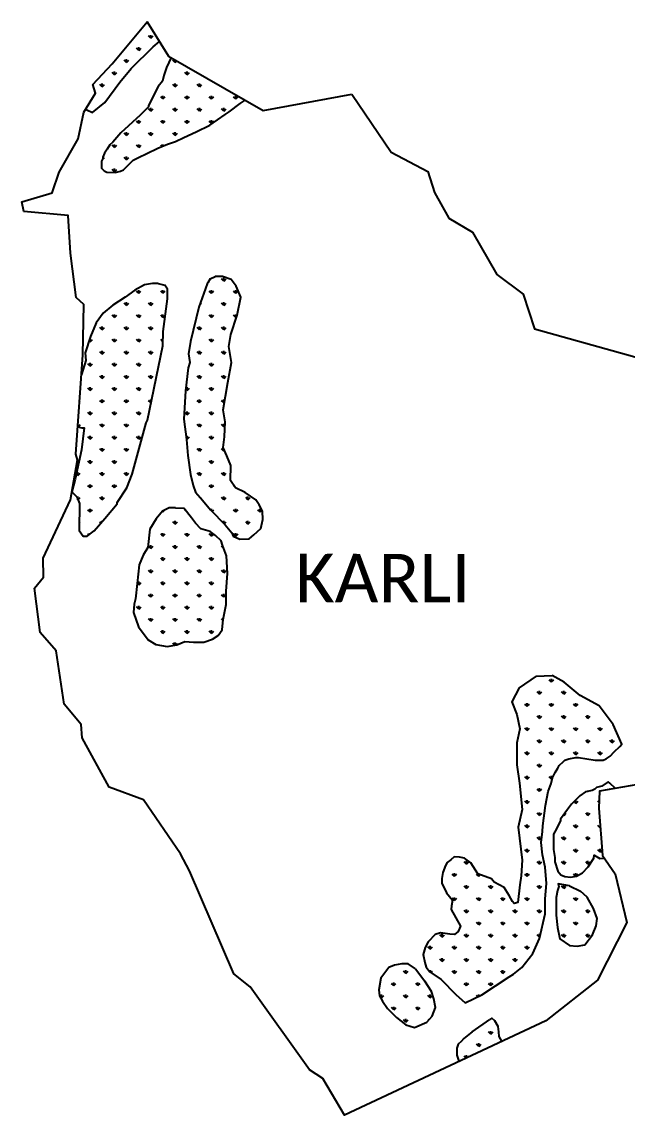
# Model space of a CAD drawing. Header units: metres. Extents: x 338605 to 342042, y 1767255 to 1770488.
# Drawn here: x 338605 to 340396, y 1767255 to 1770488 of the extents above; entities that cross this region are included whole.
import ezdxf

# ---------------------------------------------------------------- set-up
doc = ezdxf.new("R2010")
doc.units = ezdxf.units.M
doc.layers.add('MANGROOVES', color=112, linetype='Continuous')
doc.layers.add('VILLAGE NAME', color=250, linetype='Continuous')

msp = doc.modelspace()

# ---------------------------------------------------------------- linework, layer by layer
at = {"color": 3}
for points in [[(340426.9, 1768232.7), (340314.4, 1768212.8), (340311.5, 1768162.3), (340322.5, 1768022.9), (340359.8, 1767967.9), (340395.1, 1767824.7), (340308.2, 1767653.9), (340154.8, 1767533.8), (339559.3, 1767254.7), (339495.9, 1767363), (339456.5, 1767388.6), (339280.7, 1767634.3), (339232.5, 1767673), (339100.7, 1767977), (339074.9, 1768027.5), (338965.3, 1768187.1), (338863.9, 1768224.6), (338783.5, 1768370.3), (338780.7, 1768410), (338729.9, 1768470.6), (338707, 1768628), (338659.3, 1768681.9), (338643, 1768813.6), (338669.5, 1768845.6), (338668.3, 1768902.1), (338749.5, 1769074.5), (338769.8, 1769192.9), (338765.3, 1769209.5), (338785.4, 1769503.6), (338788.1, 1769651.7), (338765.8, 1769673), (338749.5, 1769803.7), (338742.6, 1769915), (338610.7, 1769927.1), (338605.2, 1769955.5), (338695.2, 1769982.5), (338715.7, 1770043.2), (338771.3, 1770142.5), (338788.6, 1770221.4), (338823.2, 1770277.1), (338815, 1770303), (338872.3, 1770363.8), (338975.9, 1770488), (339039, 1770386.6), (339319, 1770226.1)], [(339319, 1770226.1), (339581.5, 1770274.3)], [(339581.5, 1770274.3), (339697.2, 1770102.9), (339806.5, 1770045.5), (339825.9, 1769983.8), (339868.1, 1769907.5), (339938.2, 1769865.9), (340010.5, 1769740.6), (340088.2, 1769682.8), (340121.5, 1769579.9), (340436.6, 1769492)]]:
    msp.add_lwpolyline(points, dxfattribs=at)
at = {"layer": 'MANGROOVES', "linetype": 'Continuous'}
for p, q in [((338986.7, 1770439.5), (338986.7, 1770449.1)), ((338986.7, 1770439.5), (338980, 1770446.3)), ((338986.7, 1770439.5), (338993.4, 1770446.3)), ((338950.8, 1770403.6), (338944.1, 1770410.3)), ((338950.8, 1770403.6), (338950.8, 1770413.1)), ((338950.8, 1770403.6), (338957.5, 1770410.3)), ((338914.9, 1770367.7), (338908.1, 1770374.4)), ((338914.9, 1770367.7), (338914.9, 1770377.2)), ((338914.9, 1770367.7), (338921.6, 1770374.4)), ((339058.6, 1770367.7), (339051.8, 1770374.4)), ((339058.6, 1770367.7), (339058.6, 1770375.4)), ((339058.6, 1770367.7), (339063.5, 1770372.6)), ((338878.9, 1770331.8), (338872.2, 1770338.5)), ((338878.9, 1770331.8), (338878.9, 1770341.3)), ((338878.9, 1770331.8), (338885.7, 1770338.5)), ((339027.9, 1770337.1), (339029.4, 1770338.5)), ((339094.5, 1770331.8), (339087.7, 1770338.5)), ((339094.5, 1770331.8), (339094.5, 1770341.3)), ((339094.5, 1770331.8), (339101.2, 1770338.5)), ((338843, 1770295.8), (338836.3, 1770302.6)), ((338843, 1770295.8), (338843, 1770305.4)), ((338843, 1770295.8), (338849.8, 1770302.6)), ((339058.6, 1770295.8), (339051.8, 1770302.6)), ((339058.6, 1770295.8), (339058.6, 1770305.4)), ((339058.6, 1770295.8), (339065.3, 1770302.6)), ((339130.4, 1770295.8), (339123.7, 1770302.6)), ((339130.4, 1770295.8), (339130.4, 1770305.4)), ((339130.4, 1770295.8), (339137.1, 1770302.6)), ((339022.6, 1770259.9), (339015.9, 1770266.7)), ((339022.6, 1770259.9), (339022.6, 1770269.5)), ((339022.6, 1770259.9), (339029.4, 1770266.7)), ((339094.5, 1770259.9), (339087.7, 1770266.7)), ((339094.5, 1770259.9), (339094.5, 1770269.5)), ((339094.5, 1770259.9), (339101.2, 1770266.7)), ((339166.3, 1770259.9), (339159.6, 1770266.7)), ((339166.3, 1770259.9), (339166.3, 1770269.5)), ((339166.3, 1770259.9), (339173, 1770266.7)), ((339238.2, 1770259.9), (339231.4, 1770266.7)), ((339238.2, 1770259.9), (339238.2, 1770269.5)), ((339238.2, 1770259.9), (339244.9, 1770266.7)), ((338986.7, 1770224), (338980, 1770230.7)), ((338986.7, 1770224), (338986.7, 1770233.5)), ((338986.7, 1770224), (338993.4, 1770230.7)), ((339058.6, 1770224), (339051.8, 1770230.7)), ((339058.6, 1770224), (339058.6, 1770233.5)), ((339058.6, 1770224), (339065.3, 1770230.7)), ((339130.4, 1770224), (339123.7, 1770230.7)), ((339130.4, 1770224), (339130.4, 1770233.5)), ((339130.4, 1770224), (339137.1, 1770230.7)), ((339202.2, 1770224), (339195.5, 1770230.7)), ((339202.2, 1770224), (339202.2, 1770233.5)), ((339202.2, 1770224), (339209, 1770230.7)), ((338950.8, 1770188.1), (338944.1, 1770194.8)), ((338950.8, 1770188.1), (338950.8, 1770197.6)), ((338950.8, 1770188.1), (338957.5, 1770194.8)), ((339022.6, 1770188.1), (339015.9, 1770194.8)), ((339022.6, 1770188.1), (339022.6, 1770197.6)), ((339022.6, 1770188.1), (339029.4, 1770194.8)), ((339094.5, 1770188.1), (339087.7, 1770194.8)), ((339094.5, 1770188.1), (339094.5, 1770197.6)), ((339094.5, 1770188.1), (339101.2, 1770194.8)), ((339166.3, 1770188.1), (339159.6, 1770194.8)), ((339166.3, 1770188.1), (339166.3, 1770197.6)), ((339166.3, 1770188.1), (339173, 1770194.8)), ((338914.9, 1770152.2), (338908.1, 1770158.9)), ((338914.9, 1770152.2), (338914.9, 1770161.7)), ((338914.9, 1770152.2), (338921.6, 1770158.9)), ((338986.7, 1770152.2), (338980, 1770158.9)), ((338986.7, 1770152.2), (338986.7, 1770161.7)), ((338986.7, 1770152.2), (338993.4, 1770158.9)), ((339058.6, 1770152.2), (339051.8, 1770158.9)), ((339058.6, 1770152.2), (339058.6, 1770161.7)), ((339058.6, 1770152.2), (339065.3, 1770158.9)), ((338878.9, 1770116.2), (338878.9, 1770125.8)), ((338950.8, 1770116.2), (338950.8, 1770125.8)), ((339022.6, 1770121.2), (339022.6, 1770125.8)), ((338878.9, 1770116.2), (338872.2, 1770123)), ((338878.9, 1770116.2), (338885.7, 1770123)), ((338950.8, 1770116.2), (338944.1, 1770123)), ((338950.8, 1770116.2), (338957.5, 1770123)), ((339019.2, 1770119.7), (339015.9, 1770123)), ((338843.8, 1770081.1), (338849.8, 1770087.1)), ((338914.9, 1770080.3), (338908.1, 1770087.1)), ((338914.9, 1770080.3), (338914.9, 1770089.8)), ((338914.9, 1770080.3), (338921.6, 1770087.1)), ((338878.9, 1770044.4), (338872.2, 1770051.1)), ((338878.9, 1770044.4), (338878.9, 1770053.9)), ((338878.9, 1770044.4), (338885.7, 1770051.1)), ((339202.2, 1769721.1), (339195.5, 1769727.8)), ((339202.2, 1769721.1), (339202.2, 1769730.6)), ((339202.2, 1769721.1), (339209, 1769727.8)), ((338950.8, 1769685.2), (338944.1, 1769691.9)), ((338950.8, 1769685.2), (338950.8, 1769694.7)), ((338950.8, 1769685.2), (338957.5, 1769691.9)), ((339022.6, 1769685.2), (339015.9, 1769691.9)), ((339022.6, 1769685.2), (339022.6, 1769694.7)), ((339022.6, 1769685.2), (339029.4, 1769691.9)), ((339166.3, 1769685.2), (339159.6, 1769691.9)), ((339166.3, 1769685.2), (339166.3, 1769694.7)), ((339166.3, 1769685.2), (339173, 1769691.9)), ((339238.2, 1769685.2), (339231.4, 1769691.9)), ((339238.2, 1769685.2), (339238.2, 1769694.7)), ((339238.2, 1769685.2), (339244.9, 1769691.9)), ((338914.9, 1769649.3), (338908.1, 1769656)), ((338914.9, 1769649.3), (338914.9, 1769658.8)), ((338914.9, 1769649.3), (338921.6, 1769656)), ((338986.7, 1769649.3), (338980, 1769656)), ((338986.7, 1769649.3), (338986.7, 1769658.8)), ((338986.7, 1769649.3), (338993.4, 1769656)), ((339131, 1769649.9), (339137.1, 1769656)), ((339202.2, 1769649.3), (339195.5, 1769656)), ((339202.2, 1769649.3), (339202.2, 1769658.8)), ((339202.2, 1769649.3), (339209, 1769656)), ((338878.9, 1769613.3), (338872.2, 1769620.1)), ((338878.9, 1769613.3), (338878.9, 1769622.9)), ((338878.9, 1769613.3), (338885.7, 1769620.1)), ((338950.8, 1769613.3), (338944.1, 1769620.1)), ((338950.8, 1769613.3), (338950.8, 1769622.9)), ((338950.8, 1769613.3), (338957.5, 1769620.1)), ((339022.6, 1769613.3), (339015.9, 1769620.1)), ((339022.6, 1769613.3), (339022.6, 1769622.9)), ((339022.6, 1769613.3), (339029.4, 1769620.1)), ((339166.3, 1769613.3), (339159.6, 1769620.1)), ((339166.3, 1769613.3), (339166.3, 1769622.9)), ((339166.3, 1769613.3), (339173, 1769620.1)), ((339238.2, 1769613.3), (339231.4, 1769620.1)), ((339238.2, 1769613.3), (339238.2, 1769622.9)), ((339238.2, 1769613.3), (339240.3, 1769615.4)), ((338843, 1769577.4), (338836.3, 1769584.2)), ((338843, 1769577.4), (338843, 1769587)), ((338843, 1769577.4), (338849.8, 1769584.2)), ((338914.9, 1769577.4), (338908.1, 1769584.2)), ((338914.9, 1769577.4), (338914.9, 1769587)), ((338914.9, 1769577.4), (338921.6, 1769584.2)), ((338986.7, 1769577.4), (338980, 1769584.2)), ((338986.7, 1769577.4), (338986.7, 1769587)), ((338986.7, 1769577.4), (338993.4, 1769584.2)), ((339130.4, 1769577.4), (339123.7, 1769584.2)), ((339130.4, 1769577.4), (339130.4, 1769587)), ((339130.4, 1769577.4), (339137.1, 1769584.2)), ((339202.2, 1769577.4), (339195.5, 1769584.2)), ((339202.2, 1769577.4), (339202.2, 1769587)), ((339202.2, 1769577.4), (339209, 1769584.2)), ((338807.1, 1769541.5), (338804.1, 1769544.5)), ((338807.1, 1769541.5), (338807.1, 1769551)), ((338807.1, 1769541.5), (338813.8, 1769548.2)), ((338878.9, 1769541.5), (338872.2, 1769548.2)), ((338878.9, 1769541.5), (338878.9, 1769551)), ((338878.9, 1769541.5), (338885.7, 1769548.2)), ((338950.8, 1769541.5), (338944.1, 1769548.2)), ((338950.8, 1769541.5), (338950.8, 1769551)), ((338950.8, 1769541.5), (338957.5, 1769548.2)), ((339022.4, 1769541.8), (339015.9, 1769548.2)), ((339166.3, 1769541.5), (339159.6, 1769548.2)), ((339166.3, 1769541.5), (339166.3, 1769551)), ((339166.3, 1769541.5), (339173, 1769548.2)), ((338843, 1769505.6), (338836.3, 1769512.3)), ((338843, 1769505.6), (338843, 1769515.1)), ((338843, 1769505.6), (338849.8, 1769512.3)), ((338914.9, 1769505.6), (338908.1, 1769512.3)), ((338914.9, 1769505.6), (338914.9, 1769515.1)), ((338914.9, 1769505.6), (338921.6, 1769512.3)), ((338986.7, 1769505.6), (338980, 1769512.3)), ((338986.7, 1769505.6), (338986.7, 1769515.1)), ((338986.7, 1769505.6), (338993.4, 1769512.3)), ((339130.4, 1769505.6), (339123.7, 1769512.3)), ((339130.4, 1769505.6), (339130.4, 1769515.1)), ((339130.4, 1769505.6), (339137.1, 1769512.3)), ((339202.2, 1769505.6), (339195.5, 1769512.3)), ((339202.2, 1769505.6), (339202.2, 1769515.1)), ((339202.2, 1769505.6), (339209, 1769512.3)), ((338807.1, 1769469.7), (338807.1, 1769479.2)), ((338878.9, 1769469.7), (338878.9, 1769479.2)), ((338950.8, 1769469.7), (338950.8, 1769479.2)), ((339166.3, 1769469.7), (339166.3, 1769479.2)), ((338807.1, 1769469.7), (338800.4, 1769476.4)), ((338807.1, 1769469.7), (338813.8, 1769476.4)), ((338878.9, 1769469.7), (338872.2, 1769476.4)), ((338878.9, 1769469.7), (338885.7, 1769476.4)), ((338950.8, 1769469.7), (338944.1, 1769476.4)), ((338950.8, 1769469.7), (338957.5, 1769476.4)), ((339100.3, 1769475.5), (339101.2, 1769476.4)), ((339166.3, 1769469.7), (339159.6, 1769476.4)), ((339166.3, 1769469.7), (339173, 1769476.4)), ((338843, 1769433.7), (338836.3, 1769440.5)), ((338843, 1769433.7), (338843, 1769443.3)), ((338843, 1769433.7), (338849.8, 1769440.5)), ((338914.9, 1769433.7), (338908.1, 1769440.5)), ((338914.9, 1769433.7), (338914.9, 1769443.3)), ((338914.9, 1769433.7), (338921.6, 1769440.5)), ((338986.7, 1769433.7), (338980, 1769440.5)), ((338986.7, 1769433.7), (338986.7, 1769443.3)), ((338986.7, 1769433.7), (338993.4, 1769440.5)), ((339130.4, 1769433.7), (339123.7, 1769440.5)), ((339130.4, 1769433.7), (339130.4, 1769443.3)), ((339130.4, 1769433.7), (339137.1, 1769440.5)), ((339202.2, 1769433.7), (339195.5, 1769440.5)), ((339202.2, 1769433.7), (339202.2, 1769443.3)), ((339202.2, 1769433.7), (339209, 1769440.5)), ((338807.1, 1769397.8), (338800.4, 1769404.6)), ((338807.1, 1769397.8), (338807.1, 1769407.3)), ((338807.1, 1769397.8), (338813.8, 1769404.6)), ((338878.9, 1769397.8), (338872.2, 1769404.6)), ((338878.9, 1769397.8), (338878.9, 1769407.3)), ((338878.9, 1769397.8), (338885.7, 1769404.6)), ((338950.8, 1769397.8), (338944.1, 1769404.6)), ((338950.8, 1769397.8), (338950.8, 1769407.3)), ((338950.8, 1769397.8), (338957.5, 1769404.6)), ((339094.5, 1769397.8), (339089.9, 1769402.4)), ((339094.5, 1769397.8), (339094.5, 1769407.3)), ((339094.5, 1769397.8), (339101.2, 1769404.6)), ((339166.3, 1769397.8), (339159.6, 1769404.6)), ((339166.3, 1769397.8), (339166.3, 1769407.3)), ((339166.3, 1769397.8), (339173, 1769404.6)), ((338776, 1769366.7), (338777.9, 1769368.6)), ((338843, 1769361.9), (338836.3, 1769368.6)), ((338843, 1769361.9), (338843, 1769371.4)), ((338843, 1769361.9), (338849.8, 1769368.6)), ((338914.9, 1769361.9), (338908.1, 1769368.6)), ((338914.9, 1769361.9), (338914.9, 1769371.4)), ((338914.9, 1769361.9), (338921.6, 1769368.6)), ((338986.7, 1769361.9), (338980, 1769368.6)), ((338986.7, 1769361.9), (338986.7, 1769371.4)), ((338986.7, 1769361.9), (338987.7, 1769362.9)), ((339130.4, 1769361.9), (339123.7, 1769368.6)), ((339130.4, 1769361.9), (339130.4, 1769371.4)), ((339130.4, 1769361.9), (339137.1, 1769368.6)), ((339202.2, 1769361.9), (339195.5, 1769368.6)), ((339202.2, 1769361.9), (339202.2, 1769371.4)), ((339202.2, 1769361.9), (339204.7, 1769364.4)), ((338807.1, 1769326), (338800.4, 1769332.7)), ((338807.1, 1769326), (338807.1, 1769335.5)), ((338807.1, 1769326), (338813.8, 1769332.7)), ((338878.9, 1769326), (338872.2, 1769332.7)), ((338878.9, 1769326), (338878.9, 1769335.5)), ((338878.9, 1769326), (338885.7, 1769332.7)), ((338950.8, 1769326), (338944.1, 1769332.7)), ((338950.8, 1769326), (338950.8, 1769335.5)), ((338950.8, 1769326), (338957.5, 1769332.7)), ((339094.5, 1769326), (339087.7, 1769332.7)), ((339094.5, 1769326), (339094.5, 1769335.5)), ((339094.5, 1769326), (339101.2, 1769332.7)), ((339166.3, 1769326), (339159.6, 1769332.7)), ((339166.3, 1769326), (339166.3, 1769335.5)), ((339166.3, 1769326), (339173, 1769332.7)), ((338771.2, 1769290.4), (338771.2, 1769295.9)), ((338771.4, 1769290.3), (338777.9, 1769296.8)), ((338843, 1769290.1), (338836.3, 1769296.8)), ((338843, 1769290.1), (338843, 1769299.6)), ((338843, 1769290.1), (338849.8, 1769296.8)), ((338914.9, 1769290.1), (338908.1, 1769296.8)), ((338914.9, 1769290.1), (338914.9, 1769299.6)), ((338914.9, 1769290.1), (338921.6, 1769296.8)), ((339130.4, 1769290.1), (339123.7, 1769296.8)), ((339130.4, 1769290.1), (339130.4, 1769299.6)), ((339130.4, 1769290.1), (339137.1, 1769296.8)), ((339202.2, 1769290.1), (339195.5, 1769296.8)), ((339202.2, 1769290.1), (339202.2, 1769299.6)), ((339202.2, 1769290.1), (339206, 1769293.8)), ((338807.1, 1769254.1), (338800.4, 1769260.9)), ((338807.1, 1769254.1), (338807.1, 1769263.7)), ((338807.1, 1769254.1), (338813.8, 1769260.9)), ((338878.9, 1769254.1), (338872.2, 1769260.9)), ((338878.9, 1769254.1), (338878.9, 1769263.7)), ((338878.9, 1769254.1), (338885.7, 1769260.9)), ((338950.8, 1769254.1), (338944.1, 1769260.9)), ((338950.8, 1769254.1), (338950.8, 1769263.7)), ((338950.8, 1769254.1), (338957.5, 1769260.9)), ((339094.5, 1769254.1), (339091.9, 1769256.7)), ((339094.5, 1769254.1), (339094.5, 1769263.7)), ((339094.5, 1769254.1), (339101.2, 1769260.9)), ((339166.3, 1769254.1), (339159.6, 1769260.9)), ((339166.3, 1769254.1), (339166.3, 1769263.7)), ((339166.3, 1769254.1), (339173, 1769260.9)), ((338843, 1769218.2), (338836.3, 1769225)), ((338843, 1769218.2), (338843, 1769227.7)), ((338843, 1769218.2), (338849.8, 1769225)), ((338914.9, 1769218.2), (338908.1, 1769225)), ((338914.9, 1769218.2), (338914.9, 1769227.7)), ((338914.9, 1769218.2), (338921.6, 1769225)), ((339130.4, 1769218.2), (339123.7, 1769225)), ((339130.4, 1769218.2), (339130.4, 1769227.7)), ((339130.4, 1769218.2), (339137.1, 1769225)), ((339202.2, 1769218.2), (339195.5, 1769225)), ((339202.2, 1769218.2), (339202.2, 1769226.1)), ((339202.2, 1769218.2), (339204.7, 1769220.7)), ((338807.1, 1769182.3), (338800.4, 1769189)), ((338807.1, 1769182.3), (338807.1, 1769191.8)), ((338807.1, 1769182.3), (338813.8, 1769189)), ((338878.9, 1769182.3), (338872.2, 1769189)), ((338878.9, 1769182.3), (338878.9, 1769191.8)), ((338878.9, 1769182.3), (338885.7, 1769189)), ((339098.6, 1769186.4), (339101.2, 1769189)), ((339166.3, 1769182.3), (339159.6, 1769189)), ((339166.3, 1769182.3), (339166.3, 1769191.8)), ((339166.3, 1769182.3), (339173, 1769189)), ((338771.2, 1769146.4), (338771.2, 1769155.9)), ((338843, 1769146.4), (338843, 1769155.9)), ((338914.9, 1769146.4), (338914.9, 1769155.9)), ((339130.4, 1769146.4), (339130.4, 1769155.9)), ((339202.2, 1769146.4), (339202.2, 1769155.9)), ((338771.2, 1769146.4), (338766.2, 1769151.4)), ((338771.2, 1769146.4), (338777.9, 1769153.1)), ((338843, 1769146.4), (338836.3, 1769153.1)), ((338843, 1769146.4), (338849.8, 1769153.1)), ((338914.9, 1769146.4), (338908.1, 1769153.1)), ((338914.9, 1769146.4), (338921.6, 1769153.1)), ((339130.4, 1769146.4), (339123.7, 1769153.1)), ((339130.4, 1769146.4), (339137.1, 1769153.1)), ((339202.2, 1769146.4), (339195.5, 1769153.1)), ((339202.2, 1769146.4), (339209, 1769153.1)), ((338807.1, 1769110.5), (338800.4, 1769117.2)), ((338807.1, 1769110.5), (338807.1, 1769120)), ((338807.1, 1769110.5), (338813.8, 1769117.2)), ((338878.9, 1769110.5), (338872.2, 1769117.2)), ((338878.9, 1769110.5), (338878.9, 1769120)), ((338878.9, 1769110.5), (338885.7, 1769117.2)), ((339166.3, 1769110.5), (339159.6, 1769117.2)), ((339166.3, 1769110.5), (339166.3, 1769120)), ((339166.3, 1769110.5), (339173, 1769117.2)), ((339235.3, 1769113.3), (339231.4, 1769117.2)), ((338771.2, 1769074.5), (338770.8, 1769075)), ((338771.2, 1769074.5), (338771.2, 1769084.1)), ((338771.2, 1769074.5), (338777.9, 1769081.3)), ((338843, 1769074.5), (338836.3, 1769081.3)), ((338843, 1769074.5), (338843, 1769084.1)), ((338843, 1769074.5), (338849.8, 1769081.3)), ((339130.4, 1769083.7), (339130.4, 1769084.1)), ((339134.5, 1769078.7), (339137.1, 1769081.3)), ((339202.2, 1769074.5), (339195.5, 1769081.3)), ((339202.2, 1769074.5), (339202.2, 1769084.1)), ((339202.2, 1769074.5), (339209, 1769081.3)), ((339274.1, 1769074.5), (339267.3, 1769081.3)), ((339274.1, 1769074.5), (339274.1, 1769084.1)), ((339274.1, 1769074.5), (339280.8, 1769081.3)), ((338807.1, 1769038.6), (338800.4, 1769045.3)), ((338807.1, 1769038.6), (338807.1, 1769048.1)), ((338807.1, 1769038.6), (338813.8, 1769045.3)), ((338872.7, 1769044.9), (338872.2, 1769045.3)), ((339022.6, 1769038.6), (339021, 1769040.3)), ((339022.6, 1769038.6), (339028.5, 1769044.5)), ((339022.6, 1769038.6), (339022.6, 1769041.5)), ((339090.3, 1769042.7), (339087.7, 1769045.3)), ((339166.3, 1769041.5), (339166.3, 1769048.1)), ((339167.7, 1769040), (339173, 1769045.3)), ((339238.2, 1769038.6), (339231.4, 1769045.3)), ((339238.2, 1769038.6), (339238.2, 1769048.1)), ((339238.2, 1769038.6), (339244.9, 1769045.3)), ((339310, 1769038.6), (339303.3, 1769045.3)), ((339310, 1769038.6), (339310, 1769048.1)), ((339310, 1769038.6), (339315.5, 1769044.1)), ((338775, 1769006.5), (338777.9, 1769009.4)), ((338839.6, 1769006.1), (338836.3, 1769009.4)), ((338843, 1769009.9), (338843, 1769012.2)), ((339058.6, 1769002.7), (339051.8, 1769009.4)), ((339058.6, 1769002.7), (339058.6, 1769012.2)), ((339058.6, 1769002.7), (339065.3, 1769009.4)), ((339202.2, 1769005.1), (339202.2, 1769012.2)), ((339203.4, 1769003.9), (339209, 1769009.4)), ((339274.1, 1769002.7), (339267.3, 1769009.4)), ((339274.1, 1769002.7), (339274.1, 1769012.2)), ((339274.1, 1769002.7), (339280.8, 1769009.4)), ((338803.2, 1768970.7), (338800.4, 1768973.5)), ((338807.1, 1768973.7), (338807.1, 1768976.3)), ((339022.6, 1768966.8), (339015.9, 1768973.5)), ((339022.6, 1768966.8), (339022.6, 1768976.3)), ((339022.6, 1768966.8), (339029.4, 1768973.5)), ((339094.5, 1768966.8), (339087.7, 1768973.5)), ((339094.5, 1768966.8), (339094.5, 1768976.3)), ((339094.5, 1768966.8), (339101.2, 1768973.5)), ((339166.3, 1768966.8), (339159.6, 1768973.5)), ((339166.3, 1768966.8), (339166.3, 1768976.3)), ((339166.3, 1768966.8), (339172.7, 1768973.2)), ((339238.2, 1768966.8), (339231.4, 1768973.5)), ((339238.2, 1768966.8), (339238.2, 1768976.3)), ((339238.2, 1768966.8), (339244.9, 1768973.5)), ((338986.7, 1768930.9), (338980, 1768937.6)), ((338986.7, 1768930.9), (338986.7, 1768940.4)), ((338986.7, 1768930.9), (338993.4, 1768937.6)), ((339058.6, 1768930.9), (339051.8, 1768937.6)), ((339058.6, 1768930.9), (339058.6, 1768940.4)), ((339058.6, 1768930.9), (339065.3, 1768937.6)), ((339130.4, 1768930.9), (339123.7, 1768937.6)), ((339130.4, 1768930.9), (339130.4, 1768940.4)), ((339130.4, 1768930.9), (339137.1, 1768937.6)), ((339201.8, 1768931.3), (339195.5, 1768937.6)), ((339022.6, 1768894.9), (339015.9, 1768901.7)), ((339022.6, 1768894.9), (339022.6, 1768904.5)), ((339022.6, 1768894.9), (339029.4, 1768901.7)), ((339094.5, 1768894.9), (339087.7, 1768901.7)), ((339094.5, 1768894.9), (339094.5, 1768904.5)), ((339094.5, 1768894.9), (339101.2, 1768901.7)), ((339166.3, 1768894.9), (339159.6, 1768901.7)), ((339166.3, 1768894.9), (339166.3, 1768904.5)), ((339166.3, 1768894.9), (339173, 1768901.7)), ((338986.7, 1768859), (338980, 1768865.7)), ((338986.7, 1768859), (338986.7, 1768868.5)), ((338986.7, 1768859), (338993.4, 1768865.7)), ((339058.6, 1768859), (339051.8, 1768865.7)), ((339058.6, 1768859), (339058.6, 1768868.5)), ((339058.6, 1768859), (339065.3, 1768865.7)), ((339130.4, 1768859), (339123.7, 1768865.7)), ((339130.4, 1768859), (339130.4, 1768868.5)), ((339130.4, 1768859), (339137.1, 1768865.7)), ((339202.2, 1768859), (339195.5, 1768865.7)), ((339202.2, 1768859), (339202.2, 1768868.5)), ((339202.2, 1768859), (339209, 1768865.7)), ((338950.8, 1768823.1), (338950.8, 1768832.6)), ((339022.6, 1768823.1), (339022.6, 1768832.6)), ((339094.5, 1768823.1), (339094.5, 1768832.6)), ((339166.3, 1768823.1), (339166.3, 1768832.6)), ((338950.8, 1768823.1), (338946.4, 1768827.4)), ((338950.8, 1768823.1), (338957.5, 1768829.8)), ((339022.6, 1768823.1), (339015.9, 1768829.8)), ((339022.6, 1768823.1), (339029.4, 1768829.8)), ((339094.5, 1768823.1), (339087.7, 1768829.8)), ((339094.5, 1768823.1), (339101.2, 1768829.8)), ((339166.3, 1768823.1), (339159.6, 1768829.8)), ((339166.3, 1768823.1), (339173, 1768829.8)), ((338986.7, 1768787.2), (338980, 1768793.9)), ((338986.7, 1768787.2), (338986.7, 1768796.7)), ((338986.7, 1768787.2), (338993.4, 1768793.9)), ((339058.6, 1768787.2), (339051.8, 1768793.9)), ((339058.6, 1768787.2), (339058.6, 1768796.7)), ((339058.6, 1768787.2), (339065.3, 1768793.9)), ((339130.4, 1768787.2), (339123.7, 1768793.9)), ((339130.4, 1768787.2), (339130.4, 1768796.7)), ((339130.4, 1768787.2), (339137.1, 1768793.9)), ((339202.2, 1768787.2), (339195.5, 1768793.9)), ((339202.2, 1768787.2), (339202.2, 1768796.7)), ((339202.2, 1768787.2), (339209, 1768793.9)), ((338950.8, 1768751.2), (338944.1, 1768758)), ((338950.8, 1768751.2), (338950.8, 1768760.8)), ((338950.8, 1768751.2), (338957.5, 1768758)), ((339022.6, 1768751.2), (339015.9, 1768758)), ((339022.6, 1768751.2), (339022.6, 1768760.8)), ((339022.6, 1768751.2), (339029.4, 1768758)), ((339094.5, 1768751.2), (339087.7, 1768758)), ((339094.5, 1768751.2), (339094.5, 1768760.8)), ((339094.5, 1768751.2), (339101.2, 1768758)), ((339166.3, 1768751.2), (339159.6, 1768758)), ((339166.3, 1768751.2), (339166.3, 1768760.8)), ((339166.3, 1768751.2), (339173, 1768758)), ((338986.7, 1768715.3), (338980, 1768722.1)), ((338986.7, 1768715.3), (338986.7, 1768724.8)), ((338986.7, 1768715.3), (338993.4, 1768722.1)), ((339058.6, 1768715.3), (339051.8, 1768722.1)), ((339058.6, 1768715.3), (339058.6, 1768724.8)), ((339058.6, 1768715.3), (339065.3, 1768722.1)), ((339130.4, 1768715.3), (339123.7, 1768722.1)), ((339130.4, 1768715.3), (339130.4, 1768724.8)), ((339130.4, 1768715.3), (339137.1, 1768722.1)), ((339200.5, 1768717), (339195.5, 1768722.1)), ((339022.6, 1768679.4), (339015.9, 1768686.1)), ((339022.6, 1768679.4), (339022.6, 1768688.9)), ((339022.6, 1768679.4), (339029.4, 1768686.1)), ((339094.5, 1768679.4), (339087.7, 1768686.1)), ((339094.5, 1768679.4), (339094.5, 1768688.9)), ((339094.5, 1768679.4), (339101.2, 1768686.1)), ((339166.3, 1768679.4), (339159.6, 1768686.1)), ((339166.3, 1768679.4), (339166.3, 1768688.9)), ((339166.3, 1768679.4), (339173, 1768686.1)), ((339057.2, 1768644.8), (339051.8, 1768650.2)), ((339058.6, 1768645), (339058.6, 1768653)), ((339060.4, 1768645.3), (339065.3, 1768650.2)), ((340172.1, 1768535.7), (340165.4, 1768542.5)), ((340172.1, 1768535.7), (340172.1, 1768545.2)), ((340172.1, 1768535.7), (340178.8, 1768542.5)), ((340136.2, 1768499.8), (340136.2, 1768509.3)), ((340208, 1768499.8), (340208, 1768509.3)), ((340068.4, 1768503.9), (340071.1, 1768506.5)), ((340136.2, 1768499.8), (340129.4, 1768506.5)), ((340136.2, 1768499.8), (340142.9, 1768506.5)), ((340208, 1768499.8), (340201.3, 1768506.5)), ((340208, 1768499.8), (340214.8, 1768506.5)), ((340100.3, 1768463.9), (340093.5, 1768470.6)), ((340100.3, 1768463.9), (340100.3, 1768473.4)), ((340100.3, 1768463.9), (340107, 1768470.6)), ((340172.1, 1768463.9), (340165.4, 1768470.6)), ((340172.1, 1768463.9), (340172.1, 1768473.4)), ((340172.1, 1768463.9), (340178.8, 1768470.6)), ((340243.9, 1768463.9), (340237.2, 1768470.6)), ((340243.9, 1768463.9), (340243.9, 1768473.4)), ((340243.9, 1768463.9), (340250.7, 1768470.6)), ((340070.7, 1768434.3), (340071.1, 1768434.7)), ((340136.2, 1768428), (340129.4, 1768434.7)), ((340136.2, 1768428), (340136.2, 1768437.5)), ((340136.2, 1768428), (340142.9, 1768434.7)), ((340208, 1768428), (340201.3, 1768434.7)), ((340208, 1768428), (340208, 1768437.5)), ((340208, 1768428), (340214.8, 1768434.7)), ((340279.9, 1768428), (340273.1, 1768434.7)), ((340279.9, 1768428), (340279.9, 1768437.5)), ((340279.9, 1768428), (340286.6, 1768434.7)), ((340100.3, 1768392), (340093.5, 1768398.8)), ((340100.3, 1768392), (340100.3, 1768401.6)), ((340100.3, 1768392), (340107, 1768398.8)), ((340172.1, 1768392), (340165.4, 1768398.8)), ((340172.1, 1768392), (340172.1, 1768401.6)), ((340172.1, 1768392), (340178.8, 1768398.8)), ((340243.9, 1768392), (340237.2, 1768398.8)), ((340243.9, 1768392), (340243.9, 1768401.6)), ((340243.9, 1768392), (340250.7, 1768398.8)), ((340315.8, 1768392), (340309.1, 1768398.8)), ((340315.8, 1768392), (340315.8, 1768401.6)), ((340315.8, 1768392), (340322.5, 1768398.8)), ((340070.9, 1768362.7), (340071.1, 1768362.8)), ((340136.2, 1768356.1), (340129.4, 1768362.8)), ((340136.2, 1768356.1), (340136.2, 1768365.6)), ((340136.2, 1768356.1), (340142.9, 1768362.8)), ((340208, 1768356.1), (340201.3, 1768362.8)), ((340208, 1768356.1), (340208, 1768365.6)), ((340208, 1768356.1), (340214.8, 1768362.8)), ((340279.9, 1768356.1), (340273.1, 1768362.8)), ((340279.9, 1768356.1), (340279.9, 1768365.6)), ((340279.9, 1768356.1), (340286.6, 1768362.8)), ((340351.7, 1768356.1), (340345, 1768362.8)), ((340351.7, 1768356.1), (340351.7, 1768365.6)), ((340351.7, 1768356.1), (340358.4, 1768362.8)), ((340100.3, 1768320.2), (340093.5, 1768326.9)), ((340100.3, 1768320.2), (340100.3, 1768329.7)), ((340100.3, 1768320.2), (340107, 1768326.9)), ((340172.1, 1768320.2), (340165.4, 1768326.9)), ((340172.1, 1768320.2), (340172.1, 1768329.7)), ((340172.1, 1768320.2), (340178.8, 1768326.9)), ((340243.9, 1768320.2), (340237.2, 1768326.9)), ((340243.9, 1768320.2), (340243.9, 1768329.7)), ((340243.9, 1768320.2), (340250.7, 1768326.9)), ((340315.8, 1768320.2), (340309.1, 1768326.9)), ((340315.8, 1768320.2), (340315.8, 1768329.7)), ((340315.8, 1768320.2), (340322.5, 1768326.9)), ((340069.5, 1768289.4), (340071.1, 1768291)), ((340136.2, 1768284.3), (340129.4, 1768291)), ((340136.2, 1768284.3), (340136.2, 1768293.8)), ((340136.2, 1768284.3), (340142.9, 1768291)), ((340100.3, 1768248.4), (340093.5, 1768255.1)), ((340100.3, 1768248.4), (340100.3, 1768257.9)), ((340100.3, 1768248.4), (340107, 1768255.1)), ((340172.1, 1768248.4), (340165.4, 1768255.1)), ((340172.1, 1768248.4), (340172.1, 1768257.9)), ((340172.1, 1768248.4), (340174.4, 1768250.6)), ((340136.2, 1768212.4), (340129.4, 1768219.2)), ((340136.2, 1768212.4), (340136.2, 1768222)), ((340136.2, 1768212.4), (340142.9, 1768219.2)), ((340345.8, 1768218.4), (340345, 1768219.2)), ((340351.7, 1768219.4), (340351.7, 1768222)), ((340100.3, 1768176.5), (340100.3, 1768186)), ((340243.9, 1768176.5), (340243.9, 1768186)), ((340279.9, 1768212.4), (340279.7, 1768212.6)), ((340279.9, 1768212.4), (340279.9, 1768212.7)), ((340279.9, 1768212.4), (340280.2, 1768212.7)), ((340100.3, 1768176.5), (340093.5, 1768183.2)), ((340100.3, 1768176.5), (340107, 1768183.2)), ((340243.9, 1768176.5), (340238.6, 1768181.9)), ((340243.9, 1768176.5), (340250.7, 1768183.2)), ((340312.5, 1768179.8), (340309.1, 1768183.2)), ((340136.2, 1768140.6), (340129.4, 1768147.3)), ((340136.2, 1768140.6), (340136.2, 1768150.1)), ((340136.2, 1768140.6), (340142.9, 1768147.3)), ((340208, 1768140.6), (340207, 1768141.6)), ((340208, 1768140.6), (340214.8, 1768147.3)), ((340208, 1768140.6), (340208, 1768143)), ((340279.9, 1768140.6), (340273.1, 1768147.3)), ((340279.9, 1768140.6), (340279.9, 1768150.1)), ((340279.9, 1768140.6), (340286.6, 1768147.3)), ((340100.3, 1768104.7), (340093.5, 1768111.4)), ((340100.3, 1768104.7), (340100.3, 1768114.2)), ((340100.3, 1768104.7), (340107, 1768111.4)), ((340243.9, 1768104.7), (340237.2, 1768111.4)), ((340243.9, 1768104.7), (340243.9, 1768114.2)), ((340243.9, 1768104.7), (340250.7, 1768111.4)), ((340315.8, 1768104.7), (340309.1, 1768111.4)), ((340315.8, 1768104.7), (340315.8, 1768108)), ((340315.8, 1768104.7), (340316, 1768104.9)), ((340136.2, 1768068.7), (340129.4, 1768075.5)), ((340136.2, 1768068.7), (340136.2, 1768078.3)), ((340136.2, 1768068.7), (340142.9, 1768075.5)), ((340208, 1768068.7), (340201.3, 1768075.5)), ((340208, 1768068.7), (340208, 1768078.3)), ((340208, 1768068.7), (340214.8, 1768075.5)), ((340279.9, 1768068.7), (340273.1, 1768075.5)), ((340279.9, 1768068.7), (340279.9, 1768078.3)), ((340279.9, 1768068.7), (340286.6, 1768075.5)), ((340100.3, 1768032.8), (340093.5, 1768039.6)), ((340100.3, 1768032.8), (340100.3, 1768042.3)), ((340100.3, 1768032.8), (340107, 1768039.6)), ((340178.4, 1768039.2), (340178.8, 1768039.6)), ((340243.9, 1768032.8), (340237.2, 1768039.6)), ((340243.9, 1768032.8), (340243.9, 1768042.3)), ((340243.9, 1768032.8), (340250.7, 1768039.6)), ((340315.8, 1768032.8), (340309.1, 1768039.6)), ((340315.8, 1768032.8), (340315.8, 1768042.3)), ((340315.8, 1768032.8), (340321.3, 1768038.3)), ((339920.7, 1767996.9), (339913.9, 1768003.6)), ((339920.7, 1767996.9), (339920.7, 1768006.4)), ((339920.7, 1767996.9), (339927.4, 1768003.6)), ((340136.2, 1767996.9), (340129.4, 1768003.6)), ((340136.2, 1767996.9), (340136.2, 1768006.4)), ((340136.2, 1767996.9), (340142.9, 1768003.6)), ((340208, 1767996.9), (340201.3, 1768003.6)), ((340208, 1767996.9), (340208, 1768006.4)), ((340208, 1767996.9), (340214.8, 1768003.6)), ((340279.9, 1767996.9), (340273.1, 1768003.6)), ((340279.9, 1767996.9), (340279.9, 1768006.4)), ((340279.9, 1767996.9), (340286.6, 1768003.6)), ((339884.7, 1767961), (339878, 1767967.7)), ((339884.7, 1767961), (339884.7, 1767970.5)), ((339884.7, 1767961), (339891.5, 1767967.7)), ((339956.6, 1767961), (339949.8, 1767967.7)), ((339956.6, 1767961), (339956.6, 1767967.7)), ((339956.6, 1767961), (339961.4, 1767965.8)), ((340100.3, 1767961), (340093.5, 1767967.7)), ((340100.3, 1767961), (340100.3, 1767970.5)), ((340100.3, 1767961), (340107, 1767967.7)), ((340243.9, 1767961), (340237.2, 1767967.7)), ((340243.9, 1767961), (340243.9, 1767970.5)), ((340243.9, 1767961), (340250.7, 1767967.7)), ((339852.8, 1767929), (339855.5, 1767931.8)), ((339920.7, 1767925.1), (339913.9, 1767931.8)), ((339920.7, 1767925.1), (339920.7, 1767934.6)), ((339920.7, 1767925.1), (339927.4, 1767931.8)), ((339992.5, 1767925.1), (339985.8, 1767931.8)), ((339992.5, 1767925.1), (339992.5, 1767934.6)), ((339992.5, 1767925.1), (339999.2, 1767931.8)), ((340136.2, 1767925.1), (340129.4, 1767931.8)), ((340136.2, 1767925.1), (340136.2, 1767934.6)), ((340136.2, 1767925.1), (340142.9, 1767931.8)), ((340208, 1767925.1), (340201.3, 1767931.8)), ((340208, 1767925.1), (340208, 1767934.6)), ((340208, 1767925.1), (340214.8, 1767931.8)), ((339884.7, 1767889.1), (339878, 1767895.9)), ((339884.7, 1767889.1), (339884.7, 1767898.7)), ((339884.7, 1767889.1), (339891.5, 1767895.9)), ((339956.6, 1767889.1), (339949.8, 1767895.9)), ((339956.6, 1767889.1), (339956.6, 1767898.7)), ((339956.6, 1767889.1), (339963.3, 1767895.9)), ((340028.4, 1767889.1), (340021.7, 1767895.9)), ((340028.4, 1767889.1), (340028.4, 1767898.7)), ((340028.4, 1767889.1), (340035.2, 1767895.9)), ((340100.3, 1767889.1), (340093.5, 1767895.9)), ((340100.3, 1767889.1), (340100.3, 1767898.7)), ((340100.3, 1767889.1), (340107, 1767895.9)), ((340243.9, 1767889.1), (340237.2, 1767895.9)), ((340243.9, 1767889.1), (340243.9, 1767898.7)), ((340243.9, 1767889.1), (340250.7, 1767895.9)), ((339920.7, 1767853.2), (339920.7, 1767862.7)), ((339992.5, 1767853.2), (339992.5, 1767862.7)), ((340064.3, 1767853.2), (340064.3, 1767862.7)), ((340136.2, 1767853.2), (340136.2, 1767862.7)), ((340208, 1767853.2), (340208, 1767862.7)), ((340279.9, 1767853.2), (340279.9, 1767862.7)), ((339920.7, 1767853.2), (339913.9, 1767860)), ((339920.7, 1767853.2), (339927.4, 1767860)), ((339992.5, 1767853.2), (339985.8, 1767860)), ((339992.5, 1767853.2), (339999.2, 1767860)), ((340064.3, 1767853.2), (340057.6, 1767860)), ((340064.3, 1767853.2), (340071.1, 1767860)), ((340136.2, 1767853.2), (340129.4, 1767860)), ((340136.2, 1767853.2), (340142.9, 1767860)), ((340208, 1767853.2), (340201.3, 1767860)), ((340208, 1767853.2), (340214.8, 1767860)), ((340279.9, 1767853.2), (340273.1, 1767860)), ((340279.9, 1767853.2), (340286.6, 1767860)), ((339956.6, 1767817.3), (339949.8, 1767824)), ((339956.6, 1767817.3), (339956.6, 1767826.8)), ((339956.6, 1767817.3), (339963.3, 1767824)), ((340028.4, 1767817.3), (340021.7, 1767824)), ((340028.4, 1767817.3), (340028.4, 1767826.8)), ((340028.4, 1767817.3), (340035.2, 1767824)), ((340100.3, 1767817.3), (340093.5, 1767824)), ((340100.3, 1767817.3), (340100.3, 1767826.8)), ((340100.3, 1767817.3), (340107, 1767824)), ((340243.9, 1767817.3), (340237.2, 1767824)), ((340243.9, 1767817.3), (340243.9, 1767826.8)), ((340243.9, 1767817.3), (340250.7, 1767824)), ((339848.8, 1767781.4), (339842.1, 1767788.1)), ((339848.8, 1767781.4), (339848.8, 1767790.9)), ((339848.8, 1767781.4), (339855.5, 1767788.1)), ((339920.7, 1767781.4), (339913.9, 1767788.1)), ((339920.7, 1767781.4), (339920.7, 1767790.9)), ((339920.7, 1767781.4), (339927.4, 1767788.1)), ((339992.5, 1767781.4), (339985.8, 1767788.1)), ((339992.5, 1767781.4), (339992.5, 1767790.9)), ((339992.5, 1767781.4), (339999.2, 1767788.1)), ((340064.3, 1767781.4), (340057.6, 1767788.1)), ((340064.3, 1767781.4), (340064.3, 1767790.9)), ((340064.3, 1767781.4), (340071.1, 1767788.1)), ((340136.2, 1767781.4), (340129.4, 1767788.1)), ((340136.2, 1767781.4), (340136.2, 1767790.9)), ((340136.2, 1767781.4), (340138.3, 1767783.5)), ((340208, 1767781.4), (340201.3, 1767788.1)), ((340208, 1767781.4), (340208, 1767790.9)), ((340208, 1767781.4), (340214.8, 1767788.1)), ((340279.9, 1767781.4), (340273.1, 1767788.1)), ((340279.9, 1767781.4), (340279.9, 1767790.9)), ((340279.9, 1767781.4), (340286.6, 1767788.1)), ((339812.9, 1767745.5), (339806.2, 1767752.2)), ((339812.9, 1767745.5), (339812.9, 1767755)), ((339812.9, 1767745.5), (339819.6, 1767752.2)), ((339884.7, 1767745.5), (339878, 1767752.2)), ((339884.7, 1767745.5), (339884.7, 1767755)), ((339884.7, 1767745.5), (339891.5, 1767752.2)), ((339956.6, 1767745.5), (339949.8, 1767752.2)), ((339956.6, 1767745.5), (339956.6, 1767755)), ((339956.6, 1767745.5), (339963.3, 1767752.2)), ((340028.4, 1767745.5), (340021.7, 1767752.2)), ((340028.4, 1767745.5), (340028.4, 1767755)), ((340028.4, 1767745.5), (340035.2, 1767752.2)), ((340100.3, 1767745.5), (340093.5, 1767752.2)), ((340100.3, 1767745.5), (340100.3, 1767755)), ((340100.3, 1767745.5), (340107, 1767752.2)), ((340243.9, 1767754.9), (340243.9, 1767755)), ((339848.8, 1767709.5), (339842.1, 1767716.3)), ((339848.8, 1767709.5), (339848.8, 1767719.1)), ((339848.8, 1767709.5), (339855.5, 1767716.3)), ((339920.7, 1767709.5), (339913.9, 1767716.3)), ((339920.7, 1767709.5), (339920.7, 1767719.1)), ((339920.7, 1767709.5), (339927.4, 1767716.3)), ((339992.5, 1767709.5), (339985.8, 1767716.3)), ((339992.5, 1767709.5), (339992.5, 1767719.1)), ((339992.5, 1767709.5), (339999.2, 1767716.3)), ((340064.3, 1767709.5), (340057.6, 1767716.3)), ((340064.3, 1767709.5), (340064.3, 1767719.1)), ((340064.3, 1767709.5), (340071.1, 1767716.3)), ((339741, 1767673.6), (339734.3, 1767680.4)), ((339741, 1767673.6), (339741, 1767683.1)), ((339741, 1767673.6), (339747.8, 1767680.4)), ((339812.9, 1767677.9), (339812.9, 1767683.1)), ((339815.4, 1767676.1), (339819.6, 1767680.4)), ((339884.7, 1767673.6), (339878, 1767680.4)), ((339884.7, 1767673.6), (339884.7, 1767683.1)), ((339884.7, 1767673.6), (339891.5, 1767680.4)), ((339956.6, 1767673.6), (339949.8, 1767680.4)), ((339956.6, 1767673.6), (339956.6, 1767683.1)), ((339956.6, 1767673.6), (339963.3, 1767680.4)), ((340028.4, 1767673.6), (340021.7, 1767680.4)), ((340028.4, 1767673.6), (340028.4, 1767683.1)), ((340028.4, 1767673.6), (340035.2, 1767680.4)), ((339705.1, 1767637.7), (339698.4, 1767644.4)), ((339705.1, 1767637.7), (339705.1, 1767647.2)), ((339705.1, 1767637.7), (339711.9, 1767644.4)), ((339777, 1767637.7), (339770.2, 1767644.4)), ((339777, 1767637.7), (339777, 1767647.2)), ((339777, 1767637.7), (339783.7, 1767644.4)), ((339920.7, 1767637.7), (339913.9, 1767644.4)), ((339920.7, 1767637.7), (339920.7, 1767647.2)), ((339920.7, 1767637.7), (339927.4, 1767644.4)), ((339992.5, 1767637.7), (339985.8, 1767644.4)), ((339992.5, 1767637.7), (339992.5, 1767647.2)), ((339992.5, 1767637.7), (339999.2, 1767644.4)), ((339669.2, 1767601.8), (339663.4, 1767607.5)), ((339669.2, 1767601.8), (339669.2, 1767611.3)), ((339669.2, 1767601.8), (339675.9, 1767608.5)), ((339741, 1767601.8), (339734.3, 1767608.5)), ((339741, 1767601.8), (339741, 1767611.3)), ((339741, 1767601.8), (339747.8, 1767608.5)), ((339812.9, 1767601.8), (339806.2, 1767608.5)), ((339812.9, 1767601.8), (339812.9, 1767611.3)), ((339812.9, 1767601.8), (339819.6, 1767608.5)), ((339953.6, 1767604.8), (339949.8, 1767608.5)), ((339956.6, 1767606.3), (339956.6, 1767611.3)), ((339705.1, 1767565.9), (339698.4, 1767572.6)), ((339705.1, 1767565.9), (339705.1, 1767575.4)), ((339705.1, 1767565.9), (339711.9, 1767572.6)), ((339777, 1767565.9), (339770.2, 1767572.6)), ((339777, 1767565.9), (339777, 1767575.4)), ((339777, 1767565.9), (339783.7, 1767572.6)), ((339741, 1767529.9), (339741, 1767539.5)), ((339741, 1767529.9), (339734.3, 1767536.7)), ((339741, 1767529.9), (339747.8, 1767536.7)), ((339807.7, 1767535.1), (339806.2, 1767536.7)), ((339992.5, 1767494), (339985.8, 1767500.7)), ((339992.5, 1767494), (339992.5, 1767503.5)), ((339992.5, 1767494), (339999.2, 1767500.7)), ((339956.6, 1767458.1), (339949.8, 1767464.8)), ((339956.6, 1767458.1), (339956.6, 1767467.6)), ((339956.6, 1767458.1), (339963.3, 1767464.8)), ((339919.3, 1767423.5), (339913.9, 1767428.9)), ((339920.7, 1767424.1), (339920.7, 1767431.7)), ((339924.3, 1767425.8), (339927.4, 1767428.9))]:
    msp.add_line(p, q, dxfattribs=at)
at = {"layer": 'MANGROOVES', "flags": 128}
for points in [[(338794.8, 1770231.4), (338797.2, 1770227.7), (338813.9, 1770219.6), (338850.5, 1770249.6), (338895.5, 1770310), (338928.3, 1770350.2), (338993.5, 1770414.4), (339012, 1770429.9)], [(339046.7, 1770382.4), (339033.5, 1770353.4), (339025.2, 1770329.2), (339021.1, 1770313), (339008.8, 1770296.9), (338980, 1770240.5), (338979.9, 1770236.4), (338955.5, 1770212.3), (338898.4, 1770160.2), (338873.9, 1770132), (338865.7, 1770124), (338857.5, 1770111.9), (338849.3, 1770099.8), (338845.2, 1770087.7), (338845.1, 1770083.7), (338841, 1770075.6), (338840.8, 1770055.4), (338844.9, 1770051.3), (338848.9, 1770047.2), (338856.9, 1770043.1), (338881.2, 1770042.9), (338897.4, 1770046.8), (338905.6, 1770050.8), (338930.1, 1770074.9), (338934.1, 1770078.9), (338950.4, 1770086.9), (338974.8, 1770098.8), (339007.3, 1770114.7), (339035.7, 1770126.7)], [(339060.1, 1770134.6), (339084.5, 1770146.5), (339121, 1770162.4), (339161.7, 1770182.3), (339206.4, 1770214.3), (339218.7, 1770222.3), (339251.2, 1770246.3), (339265.6, 1770256.7)], [(338813.9, 1770219.6), (338850.5, 1770249.6)], [(338770.8, 1769290.5), (338782.3, 1769287.8), (338790, 1769287.8), (338781.8, 1769222.5), (338762.7, 1769135.6), (338753, 1769097.9), (338767.5, 1769083.3), (338775.4, 1769063.2), (338774.9, 1768983.3), (338786.8, 1768967.2), (338798.8, 1768967.1), (338818.8, 1768983), (338851, 1769018.8), (338887.3, 1769062.5), (338887.3, 1769066.5), (338915.6, 1769110.3), (338931.8, 1769150.2), (338972.7, 1769301.9), (338976.7, 1769309.9), (339022.1, 1769529.5), (339023.1, 1769572.1), (339036, 1769669.2), (339036.3, 1769697.5), (339028.3, 1769709.7)], [(339008.1, 1769713.9), (338991.9, 1769714.1), (338967.6, 1769710.2), (338939.1, 1769694.3), (338910.6, 1769674.3), (338874, 1769650.3), (338845.4, 1769626.2), (338825, 1769598), (338808.5, 1769557.7), (338792.6, 1769509.2), (338794, 1769486.9), (338781.4, 1769445.4)], [(339162.7, 1769727.6), (339155, 1769716.6), (339153.8, 1769712.8), (339128.9, 1769644.1), (339103.8, 1769543.1), (339097.8, 1769506.7), (339101.7, 1769481), (339097.6, 1769465), (339089.2, 1769397.1), (339084.7, 1769313.2), (339092.3, 1769253.2), (339096, 1769205.2), (339103.7, 1769149.2), (339111.5, 1769117.1), (339119.3, 1769097.1), (339139.2, 1769073), (339163, 1769044.9), (339206.7, 1769000.6), (339226.5, 1768976.5), (339230.4, 1768967.3), (339250.4, 1768958.1), (339277.4, 1768959.2), (339291.3, 1768971.4), (339312.5, 1768989.5), (339318.2, 1769016.7), (339317.2, 1769041), (339307, 1769060), (339297.1, 1769074), (339265.7, 1769095.8), (339237.3, 1769110.4), (339222.6, 1769131.8), (339223.7, 1769176.4), (339211.9, 1769204.5), (339200.7, 1769229.4), (339204.3, 1769260.5), (339206.6, 1769304.7), (339200.8, 1769340.5), (339214.2, 1769421.8), (339225.6, 1769480.2), (339217.9, 1769528.3), (339223.1, 1769563.8), (339242.1, 1769620.9), (339253, 1769673.7), (339239.5, 1769705.9), (339224.4, 1769725.8), (339198.5, 1769734.6), (339176.8, 1769734.5)], [(339059.6, 1769050.9), (339041.4, 1769051), (339021.6, 1769041), (339002.1, 1769018.2), (338983.8, 1768987.2), (338978.1, 1768933.9), (338964.3, 1768910.6), (338952, 1768882.1), (338946.4, 1768827.3), (338941.7, 1768781.2), (338937.5, 1768766.3), (338935.8, 1768740.9), (338950, 1768698.5), (338978.4, 1768660.4), (339001.3, 1768646.2), (339034.8, 1768641.1), (339063.4, 1768645.8), (339086.9, 1768655.7), (339112.7, 1768653.2), (339143.8, 1768653.8), (339169.6, 1768662.1), (339186.2, 1768672.9), (339197.6, 1768689.6), (339201, 1768720.8), (339209.2, 1768764.7), (339209.5, 1768804.7), (339213.8, 1768856.6), (339210.1, 1768908.6), (339198.3, 1768940.7), (339194.4, 1768952.7), (339178.5, 1768968.8), (339162.6, 1768980.9), (339134.7, 1768989.1), (339118.8, 1769005.2), (339106.9, 1769021.2), (339084.6, 1769050.2)], [(340126.8, 1768552.8), (340076, 1768518.4), (340054.6, 1768477.2), (340069.7, 1768439.2), (340078.4, 1768397.3), (340069.4, 1768355.9), (340069.2, 1768290.9), (340077.2, 1768236.1), (340085.1, 1768158.9), (340073.2, 1768106.6), (340084.7, 1768008.6), (340081.8, 1767962.5), (340078.6, 1767935.5), (340072.3, 1767883.2), (340061.8, 1767881.1), (340056.4, 1767886.7), (340046.9, 1767903.8), (340031.8, 1767927.9), (340002.3, 1767943.8), (339994.4, 1767953.1), (339954.4, 1767968.6), (339933.2, 1768000.5), (339914.8, 1768014.8), (339899.9, 1768017.2), (339884.3, 1768018.5), (339874.1, 1768009.9), (339863.2, 1768001.5), (339858, 1767992.6), (339850.8, 1767972.3), (339847.8, 1767954.4), (339847.2, 1767940.7), (339861, 1767911.7), (339879.1, 1767890.7), (339876.6, 1767873.9), (339874.8, 1767863.2), (339902.7, 1767813.1), (339895.8, 1767798.3), (339885.1, 1767789.3), (339871.3, 1767790.3), (339843.2, 1767793.4), (339827.4, 1767788.9), (339807.5, 1767767.3), (339798.6, 1767750.6), (339792.8, 1767730.2), (339797.3, 1767706.4), (339801.3, 1767692.5), (339812.1, 1767678.5), (339845.2, 1767655.4), (339888.5, 1767611.8), (339916.7, 1767586.5), (339965.8, 1767610.8), (340047.1, 1767663.4), (340059.3, 1767671.5), (340083.8, 1767691.7), (340116.4, 1767732.3), (340136.8, 1767776.9), (340153.3, 1767850), (340153.4, 1767894.6), (340157.6, 1767939.3), (340153.7, 1767988.1), (340145.6, 1768024.6), (340141.7, 1768061.2), (340145.8, 1768093.7), (340145.9, 1768109.9), (340154.2, 1768170.9), (340162.4, 1768211.4), (340170.6, 1768235.8), (340174.7, 1768252), (340182.9, 1768268.3), (340191, 1768280.4), (340195.1, 1768288.5), (340207.3, 1768300.7), (340211.4, 1768304.7), (340223.6, 1768308.8), (340243.9, 1768312.8), (340252.1, 1768312.7), (340276.4, 1768308.6), (340300.8, 1768304.5), (340325.1, 1768304.4), (340333.3, 1768308.4), (340345.5, 1768316.5), (340357.7, 1768328.7), (340374, 1768344.9), (340380.5, 1768352.3), (340353.9, 1768409.9), (340313.4, 1768464.9), (340256.6, 1768495.5), (340209.3, 1768534.9), (340173.6, 1768554.6)], [(340361.3, 1768221.1), (340344.7, 1768236.4), (340339.3, 1768240.3), (340320.9, 1768227.2), (340304.6, 1768223.2), (340300.5, 1768219.2), (340292.4, 1768215.1), (340272.1, 1768211.1), (340255.8, 1768199), (340247.6, 1768190.9), (340231.4, 1768174.7), (340219.1, 1768158.5), (340198.7, 1768130.1), (340198.7, 1768126), (340186.5, 1768101.7), (340178.3, 1768085.5), (340178.3, 1768069.2), (340178.2, 1768053), (340178.2, 1768040.8), (340182.2, 1768016.4), (340182.1, 1768004.2), (340190.2, 1767975.8), (340199.1, 1767965.1)], [(340211.7, 1767960), (340227.9, 1767958.4), (340246.2, 1767961.1), (340263.7, 1767970.9), (340280.6, 1767988.9), (340297.2, 1768015), (340297.8, 1768023.8), (340315.4, 1768014), (340328.1, 1768014.6)], [(340225.6, 1767933.1), (340192.1, 1767939.2), (340194.1, 1767931.1), (340190, 1767918.9), (340185.9, 1767898.6), (340185.9, 1767890.5), (340185.8, 1767874.2), (340185.7, 1767845.8), (340189.7, 1767809.2), (340196.2, 1767776.3), (340225.5, 1767756.2), (340247.4, 1767754.7), (340270.2, 1767758.5), (340292.9, 1767787.7), (340304.5, 1767815), (340307.4, 1767836.7), (340296, 1767866.2), (340277.5, 1767899.6), (340257.9, 1767917.2)], [(339769.5, 1767687), (339747.9, 1767702), (339729.3, 1767702.4), (339707.3, 1767697.9), (339691.1, 1767690.9), (339667.3, 1767659.9), (339661.1, 1767625.5), (339663.5, 1767607.5), (339671.9, 1767591.3), (339686.5, 1767570.2), (339713.9, 1767543.3), (339741.4, 1767521.7), (339766.5, 1767513.9), (339803.1, 1767530.1), (339819.1, 1767547.3), (339828.9, 1767573.5), (339823.8, 1767598.5), (339817.2, 1767620.4), (339797.4, 1767651)], [(340025, 1767473), (340017.6, 1767486.9), (340015.7, 1767501.5), (340014.2, 1767517.3), (340004.2, 1767533.9), (339995.6, 1767541.4), (339989.9, 1767537.7)], [(339937, 1767501.3), (339912.6, 1767481), (339904.5, 1767472.9), (339896.3, 1767464.8), (339892.2, 1767452.6), (339892.2, 1767440.5), (339892.2, 1767432.3), (339896.2, 1767420.1), (339898.6, 1767413.7)]]:
    msp.add_lwpolyline(points, dxfattribs=at)
at = {"layer": 'MANGROOVES'}
for points in [[(339035.7, 1770126.7), (339060.1, 1770134.6)], [(339008.1, 1769713.9), (339028.3, 1769709.7)], [(339162.7, 1769727.6), (339176.8, 1769734.5)], [(339059.6, 1769050.9), (339084.6, 1769050.2)], [(340126.8, 1768552.8), (340173.6, 1768554.6)], [(340199.1, 1767965.1), (340211.7, 1767960)], [(340225.6, 1767933.1), (340257.9, 1767917.2)], [(339769.5, 1767687), (339797.4, 1767651)], [(339937, 1767501.3), (339989.9, 1767537.7)]]:
    msp.add_lwpolyline(points, dxfattribs=at)

# ---------------------------------------------------------------- texts
at = {"layer": 'VILLAGE NAME', "insert": (339414, 1768914.8), "char_height": 143.7, "attachment_point": 1, "rotation": 359.9793}
msp.add_mtext_dynamic_manual_height_columns('{\\fCalibri|b0|i0|c0|p34;KARLI}', width=1418, gutter_width=718.5, heights=[0], dxfattribs=at)

doc.saveas('drawing.dxf')
